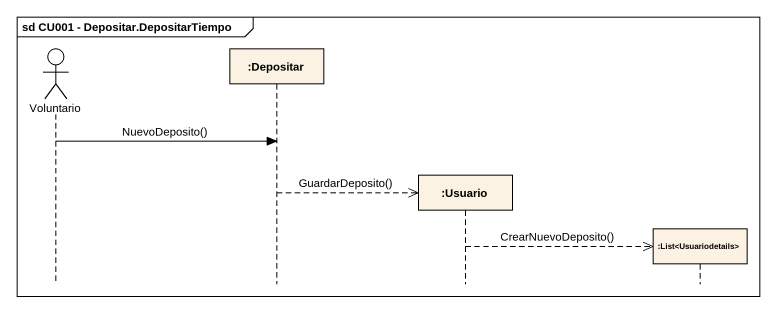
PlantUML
@startuml
mainframe sd CU001 - Depositar.DepositarTiempo
hide footbox
actor Voluntario
participant ":Depositar" as Depositar
participant ":Usuario" as Usuario
participant ":List<Usuariodetails>" as List_Usuariodetails

Voluntario -> Depositar : NuevoDeposito()
Depositar -->> Usuario ** : GuardarDeposito()
Usuario -->> List_Usuariodetails ** : CrearNuevoDeposito()
@enduml
